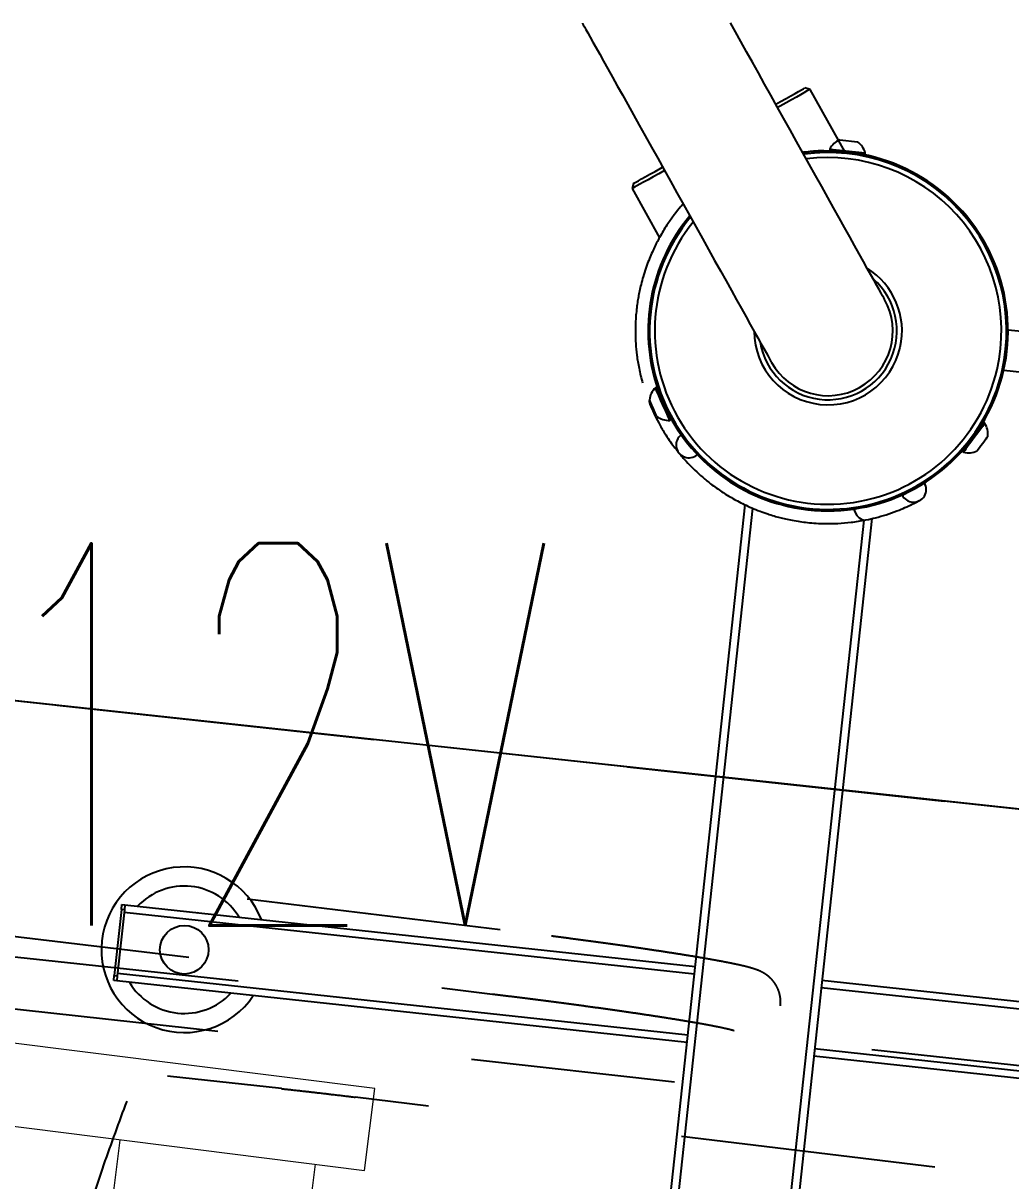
# Model space of a CAD drawing. Extents: x -14.2 to 52.3, y 3.7 to 90.9.
# Drawn here: x 28.0963 to 28.4837, y 38.2219 to 38.6761 of the extents above; entities that cross this region are included whole.
import ezdxf
from ezdxf.enums import TextEntityAlignment as Align

# ---------------------------------------------------------------- set-up
doc = ezdxf.new("R2010")
doc.units = 0
for name, pattern in [('limpo_PINI-PSG-PE-0102-LAZ-R00$0$DASHDOT', [1, 0.5, -0.25, 0, -0.25]), ('limpo_PINI-PSG-PE-0102-LAZ-R00$0$DASHED2', [0.375, 0.25, -0.125]), ('limpo_PINI-PSG-PE-0102-LAZ-R00$0$HIDDEN', [0.375, 0.25, -0.125]), ('limpo_PINI-PSG-PE-0102-LAZ-R00$0$HIDDEN2', [0.1875, 0.125, -0.0625])]:
    doc.linetypes.add(name, pattern=pattern)
for name, color, linetype in [('limpo_PINI-PSG-PE-0102-LAZ-R00$0$E-TOMADAS', 1, 'Continuous'), ('limpo_PINI-PSG-PE-0102-LAZ-R00$0$INDICACAO_CIRCUITO_FIA', 253, 'Continuous'), ('limpo_PINI-PSG-PE-0102-LAZ-R00$0$LUMINÁRIAS', 1, 'Continuous'), ('limpo_PINI-PSG-PE-0102-LAZ-R00$0$PA_EQUI', 1, 'Continuous'), ('limpo_PINI-PSG-PE-0102-LAZ-R00$0$PA_EXTE_3', 3, 'Continuous'), ('limpo_PINI-PSG-PE-0102-LAZ-R00$0$PA_PROJ_I', 2, 'limpo_PINI-PSG-PE-0102-LAZ-R00$0$DASHDOT'), ('limpo_PINI-PSG-PE-0102-LAZ-R00$0$XR_ELET', 31, 'Continuous'), ('XR_ARQT', 7, 'Continuous')]:
    doc.layers.add(name, color=color, linetype=linetype)
doc.styles.add('limpo_PINI-PSG-PE-0102-LAZ-R00$0$RomanS', font='romans__.ttf', dxfattribs={"width": 1.25, "height": 0.03750000000000002})

# ---------------------------------------------------------------- blocks, each defined once
blk = doc.blocks.new('limpo_PINI-PSG-PE-0102-LAZ-R00$0$A$C74B64764')
at = {"color": 251, "linetype": 'limpo_PINI-PSG-PE-0102-LAZ-R00$0$HIDDEN', "ltscale": 0.2}
for p, q in [((-0.07750864013974024, 0.3224672231456154), (0.151449698359329, 0.3195787820598071)), ((0.151449698359329, 0.3195787820598071), (0.1514497132604902, 0.3195801827689593)), ((0.1805872799461667, 0.3193707022448962), (0.1805649431055372, 0.3193722817679756)), ((0.1805872799461667, 0.3193707022448962), (0.2255802632873838, 0.3193061504146044)), ((0.507744419724304, 0.2989020201941912), (0.02761408068295168, 0.3001345846435015)), ((0.3222673417633359, 0.2707881185790484), (0.1022848369186704, 0.2735633108397906)), ((0.1019644247000997, 0.248165339567322), (0.3219469369953458, 0.2453901473065798))]:
    blk.add_line(p, q, dxfattribs=at)
at = {"color": 251, "linetype": 'limpo_PINI-PSG-PE-0102-LAZ-R00$0$DASHED2'}
blk.add_arc((0, 0), 0.9643293985911943, 264.8047165759331, 48.79404622433798, dxfattribs=at)
at = {"color": 251, "linetype": 'limpo_PINI-PSG-PE-0102-LAZ-R00$0$HIDDEN', "ltscale": 0.2}
for points, knots in [([(0.2458766879146879, 0.7755627784511034), (0.2476826872182301, 0.7676376785171328), (0.2513906002726003, 0.7513665861396319), (0.2561696578111992, 0.726396453166636), (0.2603738208118784, 0.7007634273607977), (0.2638496891821376, 0.6749047370585899), (0.2666206242606961, 0.6486634095189601), (0.2686467229507343, 0.6220598099288637), (0.2699076124539488, 0.5951254018555261), (0.2703842177406557, 0.5681112089863944), (0.2700743483542567, 0.541278345331186), (0.2689932252225447, 0.5146623349169772), (0.2671718962033367, 0.4882947949671959), (0.2646097217476324, 0.4620061231014816), (0.261286447555392, 0.4356366777237355), (0.2571900174970381, 0.4092198531557045), (0.2523015257281429, 0.3827960443574057), (0.2467337939309573, 0.3565805360713057), (0.2424205320689623, 0.3393329328061938), (0.2402646423881833, 0.3307120952388161)], [0, 0, 0, 0, 0.0554186664476971, 0.1137805515036429, 0.1721820528955408, 0.2305815334456537, 0.2889409868209979, 0.3486630752947652, 0.4084307581428806, 0.4681977805710209, 0.5279190617289174, 0.586225801351856, 0.6445748260725931, 0.702924799785134, 0.7612327974086457, 0.8209023101261971, 0.8806137375643592, 0.9403273857582692, 1, 1, 1, 1]), ([(0.1805649431055372, 0.3193722817679756), (0.1782172366891643, 0.3193775940243384), (0.1735218301061821, 0.31938821852291), (0.1662749748273882, 0.3194309659537709), (0.1589092684448872, 0.3194919771052653), (0.153936233681975, 0.3195507808570923), (0.1514497132604902, 0.3195801827689593)], [0, 0, 0, 0, 0.2473650032813243, 0.4947293480681657, 0.747364365158586, 1, 1, 1, 1]), ([(0.1022848369186704, 0.2735633108397906), (0.1013040498808095, 0.2735760226204178), (0.0984590765713449, 0.2736128957388786), (0.09375522237959899, 0.2736828100526409), (0.08819668071026854, 0.2737766244304964), (0.08268355454234211, 0.2738817484952776), (0.07723382126113165, 0.2739975530551177), (0.07186533805034401, 0.2741237020222087), (0.06659538159618705, 0.2742598308433202), (0.06144132279655423, 0.2744054168237469), (0.05641992542663843, 0.2745600435087354), (0.05154784664964041, 0.2747230419383158), (0.04684120473811504, 0.2748939172235652), (0.04231571601624751, 0.2750721001690195), (0.03798700345404882, 0.2752567837913844), (0.03386977256658952, 0.2754474388104171), (0.02997883916563637, 0.2756430690484564), (0.02632849243815372, 0.2758429563862137), (0.0229327239322572, 0.2760461013762949), (0.01980564539908869, 0.2762512804029384), (0.01696160728883456, 0.2764571323960112), (0.01441526355492329, 0.2766619361677556), (0.01218288883691798, 0.2768631998144642), (0.01028208130392727, 0.2770575803763577), (0.008787740666093669, 0.2772333414126962), (0.007687295803407324, 0.2773838651579723), (0.006968428510020885, 0.2774982704696782), (0.006548651444546749, 0.2775790499004458), (0.006505124533759954, 0.2775893679380061), (0.006485896520871393, 0.2775939259311144)], [0, 0, 0, 0, 0.0210982137791975, 0.06119968225918299, 0.1013031532195013, 0.1414030856471642, 0.1814969879114218, 0.221583162349332, 0.2616587303133754, 0.3017212533860158, 0.3417670870343268, 0.3817923334634521, 0.4217915756515449, 0.4617582912356332, 0.5016851523502774, 0.5415605227450069, 0.5813710191968974, 0.6210975365019993, 0.6607129516405214, 0.7001802761570383, 0.7394459970546386, 0.7784287929713473, 0.8170076905929061, 0.8549930101192749, 0.892084192761597, 0.9240000517808092, 0.9533400817747304, 0.9793879810632498, 1, 1, 1, 1]), ([(-0.01051909536067797, 0.2660356912394946), (-0.01049955922562162, 0.2653968885560971), (-0.01046028293788481, 0.2641126121162714), (-0.01004370115674647, 0.2622519630948545), (-0.009399126732290597, 0.2605214291185831), (-0.008558032734896415, 0.2589776356890994), (-0.007580614619314474, 0.2576378200508671), (-0.00652375384760262, 0.2565118285598729), (-0.005446449726264291, 0.2555963402615191), (-0.004395915983451459, 0.2548717845695592), (-0.003399845770388765, 0.2543070371704772), (-0.002458437883205988, 0.2538639345993516), (-0.001547852834931973, 0.2535062136445987), (-0.0006198496124625308, 0.2532019044807043), (0.0004095268070614111, 0.2529219432920584), (0.001738503895893473, 0.2526267660079995), (0.003402914496632548, 0.2523354164238256), (0.005451390858809191, 0.2520486987820192), (0.00777435293855433, 0.2517781335781635), (0.01033890930312964, 0.2515225943077084), (0.01319207896199259, 0.2512747944434963), (0.01624958641582452, 0.2510390800920632), (0.01953045661005604, 0.2508118819218623), (0.02303964987717677, 0.2505917033526472), (0.02677449734812853, 0.2503781328971755), (0.03072912972493214, 0.2501710610297252), (0.03489443432223993, 0.2499707122495423), (0.03926039853831753, 0.2497774116218068), (0.04381517886659481, 0.2495915414628769), (0.04854597260865035, 0.2494135289171524), (0.05343927237311163, 0.2492438473068574), (0.05848052920597979, 0.249082913186065), (0.06365486658603459, 0.2489311797672897), (0.06894660830602106, 0.2487890772663377), (0.07433970933772116, 0.2486570270126407), (0.07981778498427161, 0.2485354103117956), (0.08536400149617407, 0.248424510423888), (0.09096137672548821, 0.2483249600451671), (0.0965009665049763, 0.2482374464445272), (0.1001739766642231, 0.248188969951606), (0.1019644247000997, 0.248165339567322)], [0, 0, 0, 0, 0.0118449877553943, 0.0238136737678164, 0.0353260272860706, 0.046440883763711, 0.0571889155193677, 0.0675848800162733, 0.0776714029534432, 0.0876093153280652, 0.0977272799490833, 0.1084124726513302, 0.1203192933011271, 0.1343352917599302, 0.1518282703276672, 0.1753826637702979, 0.2120134923293678, 0.2499044854879715, 0.285336405569629, 0.3228744815476248, 0.3587633236257707, 0.3938140015604591, 0.4283931948811114, 0.462678387261935, 0.4967688460589012, 0.5307229652565933, 0.564580219718189, 0.5983647806427005, 0.6320946030432897, 0.6657825287816138, 0.6994374770073162, 0.7330668436293513, 0.7666755769146626, 0.8002682087804005, 0.8338480792556554, 0.8674178714650462, 0.9009800706076556, 0.9345365606374814, 0.9680891472265392, 1, 1, 1, 1])]:
    blk.add_open_spline(points, degree=3, knots=knots, dxfattribs=at)
blk = doc.blocks.new('limpo_PINI-PSG-PE-0102-LAZ-R00$0$EQUIP TRANSF DW')
at = {"linetype": 'Continuous', "lineweight": 25}
for p, q in [((0.5900999951929009, -0.1072025540522645), (0.5900999951929009, 0.487074552173226)), ((0.5930999956846392, 0.487074552173226), (0.5930999956846392, -0.1062240320495533)), ((0.6370999954462206, -0.1062043103627275), (0.6370999954462206, 0.487074552173226)), ((0.640099995937959, 0.487074552173226), (0.640099995937959, -0.1071874219230722)), ((0.3651000015258887, 0.1049999946304325), (0.5900999951929009, 0.1049999946304325)), ((0.640099995937959, 0.1049999946304325), (0.8650999896049711, 0.1049999946304325)), ((0.8437595449209425, 0.1049999946304325), (0.8440212540149901, 0.1050721758552413)), ((0.8650999896049711, 0.1049999946304325), (0.8662999950170729, 0.1049999946304325)), ((0.8650999896049711, 0.1029999905773025), (0.8650999896049711, 0.1049999946304325)), ((0.8662999950170729, 0.1049999946304325), (0.8662999950170729, 0.1029999905773025)), ((0.5900999951929009, 0.10200000345192), (0.3651000015258887, 0.10200000345192)), ((0.8650999896049711, 0.1020000034519057), (0.640099995937959, 0.10200000345192)), ((0.8650999896049711, 0.07699999749144126), (0.8650999896049711, 0.1029999905773025)), ((0.8662999950170729, 0.1029999905773025), (0.8650999896049711, 0.1029999905773025)), ((0.8650999896049711, 0.07799999951799919), (0.8650999896049711, 0.10200000345192)), ((0.8662999950170729, 0.07699999749144126), (0.8662999950170729, 0.1029999905773025)), ((0.3651000015258887, 0.07799999951799919), (0.5900999951929009, 0.07799999951799919)), ((0.640099995937959, 0.07799999951799919), (0.8650999896049711, 0.07799999951799919)), ((0.5900999951929009, 0.07499999343833963), (0.3651000015258887, 0.07499999343833963)), ((0.8650999896049711, 0.07499999343833963), (0.640099995937959, 0.07499999343833963)), ((0.836440437269232, 0.07499999343833963), (0.836178728175156, 0.07492782711466361)), ((0.8650999896049711, 0.07699999749144126), (0.8662999950170729, 0.07699999749144126)), ((0.8650999896049711, 0.07499999343833963), (0.8650999896049711, 0.07699999749144126)), ((0.8662999950170729, 0.07499999343833963), (0.8650999896049711, 0.07499999343833963)), ((0.8662999950170729, 0.07699999749144126), (0.8662999950170729, 0.07499999343833963)), ((0.5574586011290705, -0.1371632720581601), (0.5571295127093947, -0.1369732710770677)), ((0.6730704784214652, -0.1369732710770677), (0.6727413900017893, -0.1371632720581601)), ((0.6815616555333293, -0.14249796972193), (0.6814730308771288, -0.1423373724571775)), ((0.5501295096993601, -0.1490976269594739), (0.5504586018443263, -0.1492876279405522)), ((0.6788552246809161, -0.148200036888511), (0.6790516294360316, -0.1480929273418496)), ((0.6797413892865336, -0.1492876279405522), (0.6800704814314997, -0.1490976269594739)), ((0.6864549808025515, -0.1535489353589128), (0.686187318694607, -0.1528232730231593)), ((0.5449476159930384, -0.1705879493854212), (0.4673499904394305, -0.1705879493854212)), ((0.4673499904394305, -0.1864629498920607), (0.5449476159930384, -0.1864629498920607)), ((0.5449365220785296, -0.1864629498920607), (0.5449476159930384, -0.1864629498920607)), ((0.6975662241070495, -0.2257748387583831), (0.6848091432017327, -0.2077575275814638)), ((0.6972088169581241, -0.2278658349773366), (0.6975662241070495, -0.2257748387583831)), ((0.6080999953493631, -0.2491254526428293), (0.6080999953493631, -0.2495054471544336)), ((0.6220999957814968, -0.2491254526428293), (0.6080999953493631, -0.2491254526428293)), ((0.6220999957814968, -0.2495054471544336), (0.6080999953493631, -0.2495054471544336)), ((0.6161894493403111, -0.2492849121098857), (0.6322754191522222, -0.2720037286740933)), ((0.6220999957814968, -0.2495054471544336), (0.6220999957814968, -0.2491254526428293)), ((0.6185999956734634, -0.2535254526189732), (0.6115999954573965, -0.2535254526189732)), ((0.6322754191522222, -0.2720037286740933), (0.634366412655055, -0.2723611430065489))]:
    blk.add_line(p, q, dxfattribs=at)
at = {"color": 252, "linetype": 'limpo_PINI-PSG-PE-0102-LAZ-R00$0$HIDDEN2'}
blk.add_lwpolyline([(1.799980041213473, 0), (0, 0), (0, -1.25), (1.799980041213473, -1.25)], close=True, dxfattribs=at)
at = {"color": 3}
blk.add_lwpolyline([(0, 0), (1.799980041213473, 0)], dxfattribs=at)
at = {"linetype": 'Continuous', "lineweight": 25, "flags": 128}
for points in [[(0.5974968179881728, -0.1101552191428112), (0.5969367243170893, -0.108832010929973), (0.5961195204228318, -0.107705743914039), (0.5951131351113474, -0.1068700569919514), (0.5940012197762883, -0.1063944044760632), (0.5928762025952494, -0.1063183191470216), (0.592343631368891, -0.106431709533112)], [(0.5483980916261828, -0.1440565380505632), (0.5484311125993884, -0.1439993473939012), (0.5486339993596232, -0.1436479295841622), (0.5490009702563441, -0.1430123242787431), (0.5494922391891635, -0.1421614120952199), (0.5500545866608775, -0.1411873976937699), (0.5506270669222033, -0.1401958371750425), (0.5511476389885104, -0.1392941753617691), (0.55155990196468, -0.1385801266185211), (0.5518191672682917, -0.1381310652247834), (0.5518980912685549, -0.137994361971991)], [(0.5501295096993601, -0.1490976269594739), (0.5502124942660487, -0.1489539033971141), (0.5504667453289187, -0.1485135182044814), (0.5508795969009554, -0.1477984412811111), (0.5514303363680995, -0.1468445304087709), (0.5520913593292391, -0.1456996108643125), (0.5528295032501376, -0.1444211024097513), (0.5536077685475504, -0.1430731135658334), (0.5543871216297305, -0.1417232322744439), (0.5551284842014468, -0.1404391545108723), (0.5557946853161013, -0.1392852607420991), (0.5563523128450072, -0.1383194233528684), (0.5567734084844744, -0.1375900636664937), (0.5570368572890914, -0.1371337565831112), (0.5571294456541693, -0.136973390286343), (0.5571295127093947, -0.1369732710770677)], [(0.5504586018443263, -0.1492876279405522), (0.5505415789604342, -0.1491439025155614), (0.5507958374738848, -0.1487035191855739), (0.5512086890459216, -0.1479884422622035), (0.5517594285130656, -0.147034527664573), (0.5524204440236247, -0.1458896118453907), (0.5531585953951037, -0.1446111033908437), (0.5539368569672263, -0.1432631108216214), (0.5547162100494063, -0.1419132332555222), (0.5554575763464129, -0.1406291517666745), (0.5561237737357771, -0.1394752617231916), (0.556681401264683, -0.1385094206086706), (0.5571024969041503, -0.137780064647572), (0.5573659457087672, -0.1373237575642037), (0.5574585340738452, -0.1371633875421594), (0.5574586011290705, -0.1371632720581601)], [(0.6727413900017893, -0.1371632720581601), (0.6728243894696391, -0.1373070310107636), (0.6730786666095412, -0.1377474497310232), (0.6734915330827391, -0.138462560181992), (0.6740422911763346, -0.1394164989940236), (0.6747033178627646, -0.1405614334396432), (0.6754414729595339, -0.1418399567953514), (0.6762197382569468, -0.1431879530898641), (0.6769990913391268, -0.144537826930673), (0.6777404464602625, -0.1458218935183595), (0.6784066326737559, -0.1469757649354051), (0.6789642490267909, -0.147941579972894), (0.6793853260398066, -0.1486709079943012), (0.679648756217972, -0.1491271796874116), (0.6797413222313082, -0.149287510593922), (0.6797413892865336, -0.1492876279405522)], [(0.6730704784214652, -0.1369732710770677), (0.6731534778893149, -0.1371170337549614), (0.673407755029217, -0.137557452475221), (0.673820621502415, -0.1382725592009137), (0.6743713795960105, -0.1392264980129312), (0.6750324100077307, -0.1403714361838411), (0.6757705651045001, -0.1416499558142732), (0.6765488304019129, -0.1429979521087716), (0.6773281797588027, -0.1443478259495805), (0.6780695386052287, -0.1456318962625431), (0.678735724818722, -0.1467857676796029), (0.679293341171757, -0.1477515808544325), (0.6797144181847727, -0.1484809088758539), (0.6799778409123576, -0.1489371787063192), (0.6800704143762744, -0.1490975114754747), (0.6800704814314997, -0.1490976269594739)], [(0.6783018998623049, -0.137994361971991), (0.6783687390208399, -0.1381101253680299), (0.6786154724478877, -0.1385374869457792), (0.6790178708553469, -0.139234458958299), (0.6795323185444033, -0.1401255074194978), (0.6801030702710307, -0.1411140839807103), (0.6806682787656939, -0.1420930530182432), (0.6811666928053057, -0.142956333165543), (0.681544303131119, -0.1436103674820828), (0.6817601911544955, -0.1439842897705006), (0.6818018995046771, -0.1440565380505632)], [(0.7238958623154588, -0.2882267642433618), (0.7237932128801674, -0.2880817868748409), (0.7234857402909824, -0.2876475330678829), (0.7229748742965398, -0.2869260155180484), (0.7222630026128058, -0.2859206117842348), (0.7213534408518001, -0.2846360007576152), (0.7202504307894344, -0.2830781774616469), (0.7189591085617906, -0.2812544043211744), (0.7174855081296982, -0.2791731815621006), (0.7158364972764275, -0.2768442172160945), (0.7140197549365155, -0.2742783644555686), (0.7120437598599381, -0.271487590261188), (0.7099177235406557, -0.2684849075600937), (0.7076515527450624, -0.2652843108286049), (0.7052558177083768, -0.2619007273613079), (0.7027416941953675, -0.2583499354751666), (0.700120898160776, -0.2546484818477097), (0.697405646112685, -0.2508136356199202), (0.6946086093369388, -0.2468632667661836), (0.6917428146267071, -0.2428157969682729), (0.6888216259418698, -0.2386900999500483), (0.6858586729687488, -0.2345054068491947), (0.6828677622811483, -0.230281232057223), (0.6798628441996755, -0.2260372718217809), (0.676857926118231, -0.2217933115863104), (0.6738670154306305, -0.2175691367943386), (0.6709040622409361, -0.213384445543511), (0.6679828811727191, -0.2092587475413694), (0.6651170864624874, -0.2052112777434729), (0.6623200420701494, -0.2012609098736391), (0.65960479426343, -0.1974260594538748), (0.6569839942040119, -0.1937246081683668), (0.6544698709616341, -0.1901738139697216), (0.6520741395708569, -0.1867902313979926), (0.6498079722858279, -0.1835896367183238), (0.6476819324153951, -0.1805869523122681), (0.6457059354211481, -0.1777961784794826), (0.6438891948229752, -0.1752303268605004), (0.6422401804861977, -0.1729013602314069), (0.6407665799458186, -0.170820138397346), (0.6394752634847691, -0.1689963640564542), (0.6383722534224034, -0.1674385407605001), (0.6374626914448811, -0.1661539315838922), (0.6367508180193795, -0.1651485267085491), (0.6362399534419012, -0.1644270130752687), (0.6359324775857544, -0.1639927551352116), (0.6358298263004372, -0.1638477775501599)], [(0.5943701648303943, -0.193203121727322), (0.594472815899195, -0.1933481011623996), (0.5947802899052874, -0.1937823588859118), (0.5952911544828225, -0.1945038725191921), (0.5960030278000374, -0.1955092783195482), (0.5969125899940764, -0.1967938856461444), (0.598015600056442, -0.1983517089420985), (0.59930691651752, -0.2001754832830045), (0.6007805169496123, -0.2022567060420783), (0.6024295322114028, -0.204585672779416), (0.604246272917834, -0.2071515234734136), (0.6062222689194243, -0.2099422977760526), (0.6083483073199432, -0.2129449807207493), (0.6106144752393448, -0.2161455771155971), (0.6130102069083989, -0.2195291601887419), (0.615524332733969, -0.2230799523455431), (0.6181451296935734, -0.2267814060812725), (0.620860379458577, -0.2306162557925546), (0.6236574217843724, -0.2345666252958836), (0.6265232160026528, -0.2386140912854842), (0.6294444005543767, -0.2427397915706848), (0.6324073535274977, -0.2469244846715242), (0.6353982623651007, -0.2511486592469794), (0.638403182296571, -0.2553926196989664), (0.6414081003780439, -0.2596365799344227), (0.6443990110656443, -0.2638607547264087), (0.6473619649049169, -0.268045440427187), (0.6502831490235792, -0.2721711444124253), (0.6531489437338109, -0.2762186142103218), (0.6559459846426421, -0.2801689797970823), (0.6586612362576432, -0.2840038297249095), (0.661282032292263, -0.2877052833523663), (0.6637961558053007, -0.2912560752385076), (0.6661918908419864, -0.2946396587058047)], [(0.6856506579146924, -0.2342116122772495), (0.6877324367117694, -0.2327376193374278), (0.6898189927281067, -0.2312602397783223), (0.6916867371946296, -0.2299377871048023), (0.6933192696268122, -0.2287818818608685), (0.6947022287665163, -0.2278026804399929), (0.6958234749092753, -0.2270087914049839), (0.6966731455641764, -0.2264071844838327), (0.6972437725177656, -0.2260031517611765), (0.6975303488297584, -0.2258002480066352), (0.6975662241070495, -0.2257748387583831)], [(0.6972088169581241, -0.2278658349773366), (0.6971721245892866, -0.2278918162192554), (0.696879094244764, -0.2280992943502156), (0.6962957737139561, -0.2285123096432073), (0.6954276019823737, -0.2291270128300766), (0.6942826998973146, -0.2299376631113432), (0.6928717357055802, -0.2309366874328305), (0.691207900725999, -0.2321147601541185), (0.6893067200551002, -0.2334608821625039), (0.687185950341501, -0.2349624851805459), (0.6865174429831029, -0.2354358147285609)], [(0.6322754191522222, -0.2720037286740933), (0.632418862633557, -0.2719021674520263), (0.6328479366585782, -0.2715983644285558), (0.6335588666557328, -0.2710949909156568), (0.6345454067819105, -0.2703964768743958), (0.635798887551914, -0.2695089564780346), (0.6373082940517634, -0.2684402247563753), (0.6390603588347403, -0.2671996809554571), (0.6410396877641062, -0.2657982307449913), (0.6432288820382723, -0.264248172975968), (0.6441909927446261, -0.2635669560213501)], [(0.6450577847800503, -0.264791163038808), (0.6433026365564558, -0.2660338889340039), (0.6412893099524126, -0.2674594153541534), (0.6395047169847032, -0.2687229846228831), (0.6379655220252403, -0.2698128045434771), (0.6366860954645119, -0.2707187047884361), (0.635678379366766, -0.271432211192888), (0.6349517867792827, -0.2719466689952981), (0.6345130994685064, -0.2722572833784085), (0.634366412655055, -0.2723611430065489)]]:
    blk.add_lwpolyline(points, dxfattribs=at)
at = {"linetype": 'Continuous', "lineweight": 25}
blk.add_circle((0.8400999955654243, 0.09000000000000341), 0.009524999999999855, dxfattribs=at)
for centre, radius, start, end in [((0.8400999955654243, 0.09000000000000341), 0.03250000000000029, 207.5412028122512, 152.5135737496238), ((0.8400999955654243, 0.09000000000000341), 0.02500000000000016, 36.8698976458108, 143.1301023541899), ((0.8400999955654243, 0.09000000000000341), 0.025, 216.8698976458101, 323.1301023541892), ((0.6150999955654299, -0.178525449638741), 0.07060000000000023, 83.32432863926019, 284.2139678157271), ((0.6150999955654299, -0.178525449638741), 0.0700000000000003, 326.5760134148596, 173.3243286391889), ((0.6150999955654299, -0.178525449638741), 0.07060000000000007, 326.3865250629811, 83.32432863926019), ((0.6150999955654299, -0.178525449638741), 0.06800000000000048, 327.2336970727732, 173.3243286391889), ((0.5750864674209026, -0.1203595011342458), 0.004999999999999913, 92.00000000001019, 216.5541780233565), ((0.5750864674209026, -0.1203595011342458), 0.004999999999999813, 32.49555476907584, 92.00000000001019), ((0.6645623306617381, -0.1281484965071797), 0.004999999999999483, 12.99999999999313, 137.5541780233233), ((0.6645623306617381, -0.1281484965071797), 0.004999999999999422, 313.495554769148, 12.99999999999313), ((0.5558473129836159, -0.1443158973999346), 0.007453736370209711, 80.0946530491942, 121.9940559899965), ((0.556505012219759, -0.1396149378620919), 0.0004000000000016991, 150.0000000001477, 195.570596456529), ((0.6743526781472156, -0.1443158973999346), 0.007453736370210132, 58.00594401000352, 99.90534695080581), ((0.6736949789111009, -0.1396149378620919), 0.0004000000000002001, 344.429403543471, 30.00000000003841), ((0.5558473129836159, -0.1443158973999346), 0.007453736370209551, 178.005944010009, 219.9053469507872), ((0.6743526781472156, -0.1443158973999346), 0.007453736370210689, 320.0946530492121, 1.994055989990982), ((0.6786936429990078, -0.1439048903742872), 0.003193805114764174, 346.4713535616655, 27.48193431260975), ((0.552105012219755, -0.1472359614153902), 0.000400000000000057, 104.4294035432241, 149.9999999999616), ((0.6150999955654299, -0.178525449638741), 0.02900000000000075, 6.447412394483538, 173.3243286391889), ((0.6780949789110764, -0.1472359614153902), 0.0004000000000000651, 30.00000000003841, 75.5705964566079), ((0.6150999955654299, -0.178525449638741), 0.02700000000000045, 15.4765749676274, 235.1239179109649), ((0.6150999955654299, -0.178525449638741), 0.02540000000000039, 35.3002464392556, 215.3002464392556), ((0.6150999955654299, -0.178525449638741), 0.07000000000000042, 173.3243286391889, 284.0244794637181), ((0.6150999955654299, -0.178525449638741), 0.06800000000000046, 173.3243286391889, 283.3667958058217), ((0.6150999955654299, -0.178525449638741), 0.02900000000000018, 173.4397112252039, 244.2684630701407), ((0.6150999955654299, -0.2469445541163537), 0.007453736370209834, 200.0946530492417, 241.9940559900014), ((0.610699995565426, -0.2487254496387408), 0.0004000000000003821, 270, 315.5705964566352), ((0.6150999955654299, -0.2469445541163537), 0.007453736370210295, 298.0059440099986, 339.9053469507964), ((0.6194999955654339, -0.2487254496387408), 0.000400000000000205, 224.4294035435369, 270)]:
    blk.add_arc(centre, radius, start, end, dxfattribs=at)
for points, knots in [([(0.6682861029923117, -0.1248093600622724), (0.6682211255856032, -0.1247412947606676), (0.6671880976454077, -0.1236591746539091), (0.6650921289648295, -0.1217874344833518), (0.6619678472961255, -0.1191562479942263), (0.6586654547122919, -0.116694270330143), (0.6555447398835099, -0.1146201083675749), (0.652722527094852, -0.1129330381124589), (0.6503652535134279, -0.111637221218956), (0.6480654278350642, -0.1104754573797919), (0.6457278889166105, -0.109390994750342), (0.6432318890817328, -0.1083353977361128), (0.6404502637540759, -0.1072798363142056), (0.6373788188678589, -0.1062563383819395), (0.6341765151115624, -0.1053460470114089), (0.631139839881314, -0.1046271165268564), (0.6284609520255913, -0.1041018150878017), (0.6260805225015815, -0.1037155030265069), (0.6236747857406328, -0.103399996127024), (0.6210147456422135, -0.1031390765417939), (0.6181179248648334, -0.1029657631278553), (0.614976441783682, -0.1029036676981434), (0.6115645990561518, -0.1029788689959901), (0.6076271807503133, -0.1032540504106123), (0.6031129139035158, -0.1038370039483425), (0.598069782941792, -0.1047780284453239), (0.5943053068552331, -0.105864705083178), (0.5923911306828415, -0.1064172628573488)], [0, 0, 0, 0, 0.0041792067544228, 0.0664421306264256, 0.1240360978101209, 0.1836020016535143, 0.2467219283252075, 0.2871347686766676, 0.3253795502331612, 0.3614164542709846, 0.3957287613008162, 0.4326554459516811, 0.4723957643319852, 0.5155048993998069, 0.5605246299409706, 0.6010413395903424, 0.633283032524313, 0.6612182639878704, 0.6880686097857484, 0.7190844328288098, 0.7541070902541773, 0.7861221360007109, 0.8218616937678651, 0.8619356316622958, 0.9056242281944982, 0.9520114221770563, 1, 1, 1, 1]), ([(0.5923442106515324, -0.1064315307191919), (0.5911354403879727, -0.1068329799100951), (0.5885270635270672, -0.1076992576569751), (0.5846003729055553, -0.1093070881473608), (0.5808945770896798, -0.1110654773164583), (0.5776158734945511, -0.1128478588997268), (0.5749261287101035, -0.1144609834678363), (0.5730971803388911, -0.1156651633339862), (0.5721476006867476, -0.1163206878013199), (0.5719924316576623, -0.1164363052533872), (0.5719155177295363, -0.1164936143211435)], [0, 0, 0, 0, 0.1381488618192208, 0.2981081727447087, 0.471991570203469, 0.6068134585711764, 0.7415478147924297, 0.8730043378000975, 0.9370509998487344, 1, 1, 1, 1]), ([(0.6815273381590998, -0.1424315850488114), (0.6809026205649786, -0.1413216230647834), (0.6795545573732227, -0.1389264625809972), (0.6772270254588761, -0.1353787042778123), (0.6747938347871525, -0.1320765107707871), (0.6724185954965378, -0.1291981429247073), (0.6703218836873646, -0.1268656126286487), (0.6687908570477816, -0.1253000372846031), (0.6679661742645067, -0.1244929840180617), (0.6678230764322279, -0.1243627265915421), (0.6677521459579623, -0.124298160826342)], [0, 0, 0, 0, 0.1381488680212326, 0.2981081463387559, 0.4719916103388697, 0.6068134810575855, 0.7415478095736897, 0.8730043066024926, 0.9370510047653524, 1, 1, 1, 1]), ([(0.6769619730654313, -0.2219402566194049), (0.6772359793074827, -0.2215606800560295), (0.6783030187388874, -0.2200825270134601), (0.6800336739851502, -0.2172993203045337), (0.6818741102910622, -0.2140373548674148), (0.6833422770579034, -0.2110948887771968), (0.6844569386579735, -0.2086468455049157), (0.6854419093869808, -0.2062659098231165), (0.686347052411378, -0.2038532692422166), (0.6872114337070059, -0.2012847743624491), (0.6880542496084274, -0.1984314805296208), (0.6888432379518861, -0.1952916034906451), (0.6895094922671205, -0.1920297803655302), (0.6899973805677746, -0.1889475382532879), (0.6903192176952189, -0.1862366693547415), (0.6905249204761787, -0.1838338874352559), (0.6906581485295646, -0.1814112087081696), (0.69071774989402, -0.1787390675364691), (0.6906721301828327, -0.1758374259041631), (0.6904971773541035, -0.1727002023857267), (0.6901649302567989, -0.1693037439425211), (0.6895936433943177, -0.1653982843353674), (0.6886719724930686, -0.1609408240293106), (0.6873533578768445, -0.1559830053883644), (0.6859859237742967, -0.1523111843039544), (0.685290605312872, -0.1504441217651333)], [0, 0, 0, 0, 0.0229559218212336, 0.0893953129834307, 0.1597988515163095, 0.2048750468149168, 0.2475330141300261, 0.2877283274115227, 0.3260000403096996, 0.3671878110384845, 0.4115138824276092, 0.4595975146763586, 0.5098122118653059, 0.5550042692095367, 0.5909664319864512, 0.6221251941826261, 0.6520738869923639, 0.6866687209681729, 0.7257327503384299, 0.7614421134921017, 0.8013057668825528, 0.8460039578830233, 0.894733913346811, 0.9464738715538776, 1, 1, 1, 1]), ([(0.6244510106563723, -0.248639630084412), (0.6244288170980212, -0.2486425961290877), (0.6242783960228167, -0.248662699062578), (0.6249403538855347, -0.2485762731277816), (0.6264438662200007, -0.2483554538615209), (0.6288786519838538, -0.2479303347181201), (0.6310825557428643, -0.2474439177505445), (0.6323752729377929, -0.2471261423271756), (0.6325239268178393, -0.2470891255736092)], [0, 0, 0, 0, 0.0268231012880249, 0.1817986855127527, 0.3411880834722651, 0.4990579611561151, 0.6603420966090501, 0.6810656531557504, 0.6810656531557504, 0.6810656531557504, 0.6810656531557504])]:
    blk.add_open_spline(points, degree=3, knots=knots, dxfattribs=at)
blk.add_blockref('limpo_PINI-PSG-PE-0102-LAZ-R00$0$A$C74B64764', (0.6157645395213649, -0.179293411119005))
blk = doc.blocks.new('*U383', base_point=(94.90359918450726, -15.61479870913291))
at = {"layer": 'limpo_PINI-PSG-PE-0102-LAZ-R00$0$E-TOMADAS', "lineweight": 0}
for p, q in [((94.90373430829513, -15.43369470894078), (94.90373430829513, -15.79590271351601)), ((94.93607430832944, -15.79590271351601), (94.93607430832944, -15.43369470894078)), ((94.7420343082982, -15.69936156630258), (94.90359918450721, -15.69936156630258)), ((94.77437430833251, -15.77649871384467), (94.90373430829513, -15.77649871384467)), ((94.90373430829513, -15.79590271351601), (94.93607430832944, -15.79590271351601))]:
    blk.add_line(p, q, dxfattribs=at)
blk = doc.blocks.new('limpo_PINI-PSG-PE-0102-LAZ-R00$0$A$C1A297CD0')
at = {"layer": 'limpo_PINI-PSG-PE-0102-LAZ-R00$0$LUMINÁRIAS', "rotation": 82.82619278743259}
blk.add_blockref('*U383', (15.96826980641991, 16.63941513821119), dxfattribs=at)
at = {"layer": 'limpo_PINI-PSG-PE-0102-LAZ-R00$0$INDICACAO_CIRCUITO_FIA', "style": 'limpo_PINI-PSG-PE-0102-LAZ-R00$0$RomanS', "width": 0.6}
blk.add_text('12V', height=0.15, dxfattribs=at).set_placement((16.11029694090649, 16.71297720675056), align=Align.CENTER)
blk = doc.blocks.new('limpo_PINI-PSG-PE-0102-LAZ-R00$0$A$C542bfc4c')
blk.add_blockref('limpo_PINI-PSG-PE-0102-LAZ-R00$0$A$C1A297CD0', (0, 0))
blk = doc.blocks.new('limpo_PINI-PSG-PE-0102-LAZ-R00')
at = {"layer": 'limpo_PINI-PSG-PE-0102-LAZ-R00$0$PA_EXTE_3'}
blk.add_lwpolyline([(46.55742310449922, 42.40663375444983), (44.00511449523081, 24.76615001020144), (40.03395706991754, 24.76586188815463), (40.03320433660195, 26.64020418822266), (38.65198260117864, 29.78161104188493), (40.29972416328104, 30.50609423236471), (37.96440165836133, 35.81747757822434, 0.2683957707126642), (35.54058546874453, 37.59261284312056), (20.31764975009972, 39.2383597344736, 0.07421509004801954), (17.36772432612191, 39.11891951700164), (10.97127630192151, 37.89786908474773, -0.3116378365147482), (7.85278415281663, 39.27397489233033), (5.925703561764665, 42.40990412865475), (46.55742310449922, 42.40663375444982)], format="xyb", dxfattribs=at)
at = {"layer": 'limpo_PINI-PSG-PE-0102-LAZ-R00$0$PA_PROJ_I'}
blk.add_lwpolyline([(46.67290396545649, 42.50662445992644), (43.99814396808485, 24.63712680194776), (39.93320438242655, 24.63712680194776), (39.93320433708267, 26.61919079701734), (38.52019087581137, 29.83290374238621), (40.16793243791376, 30.557386932866), (37.87285944542704, 35.77722806579135, 0.2683957707126646), (35.52983712879747, 37.49319215519102), (20.30690141015267, 39.13893904654407, 0.07421509004801953), (17.38647524041463, 39.02069323124682), (10.99002721621423, 37.79964279899291, -0.3116378365147481), (7.767585328805855, 39.2216188001616), (5.746870543566979, 42.50991852292744)], format="xyb", close=True, dxfattribs=at)
at = {"layer": 'limpo_PINI-PSG-PE-0102-LAZ-R00$0$PA_EQUI', "rotation": 173.8297352049988}
blk.add_blockref('limpo_PINI-PSG-PE-0102-LAZ-R00$0$EQUIP TRANSF DW', (29.04615683313404, 38.29472352240822, -1.104216943499712e-08), dxfattribs=at)
at = {"layer": 'limpo_PINI-PSG-PE-0102-LAZ-R00$0$XR_ELET'}
blk.add_blockref('limpo_PINI-PSG-PE-0102-LAZ-R00$0$A$C542bfc4c', (12.12395706884146, 21.59203309899526), dxfattribs=at)

msp = doc.modelspace()

# ---------------------------------------------------------------- block references
at = {"layer": 'XR_ARQT'}
msp.add_blockref('limpo_PINI-PSG-PE-0102-LAZ-R00', (-0.04176675143469311, 0.01701602956512716), dxfattribs=at)

doc.saveas('drawing.dxf')
